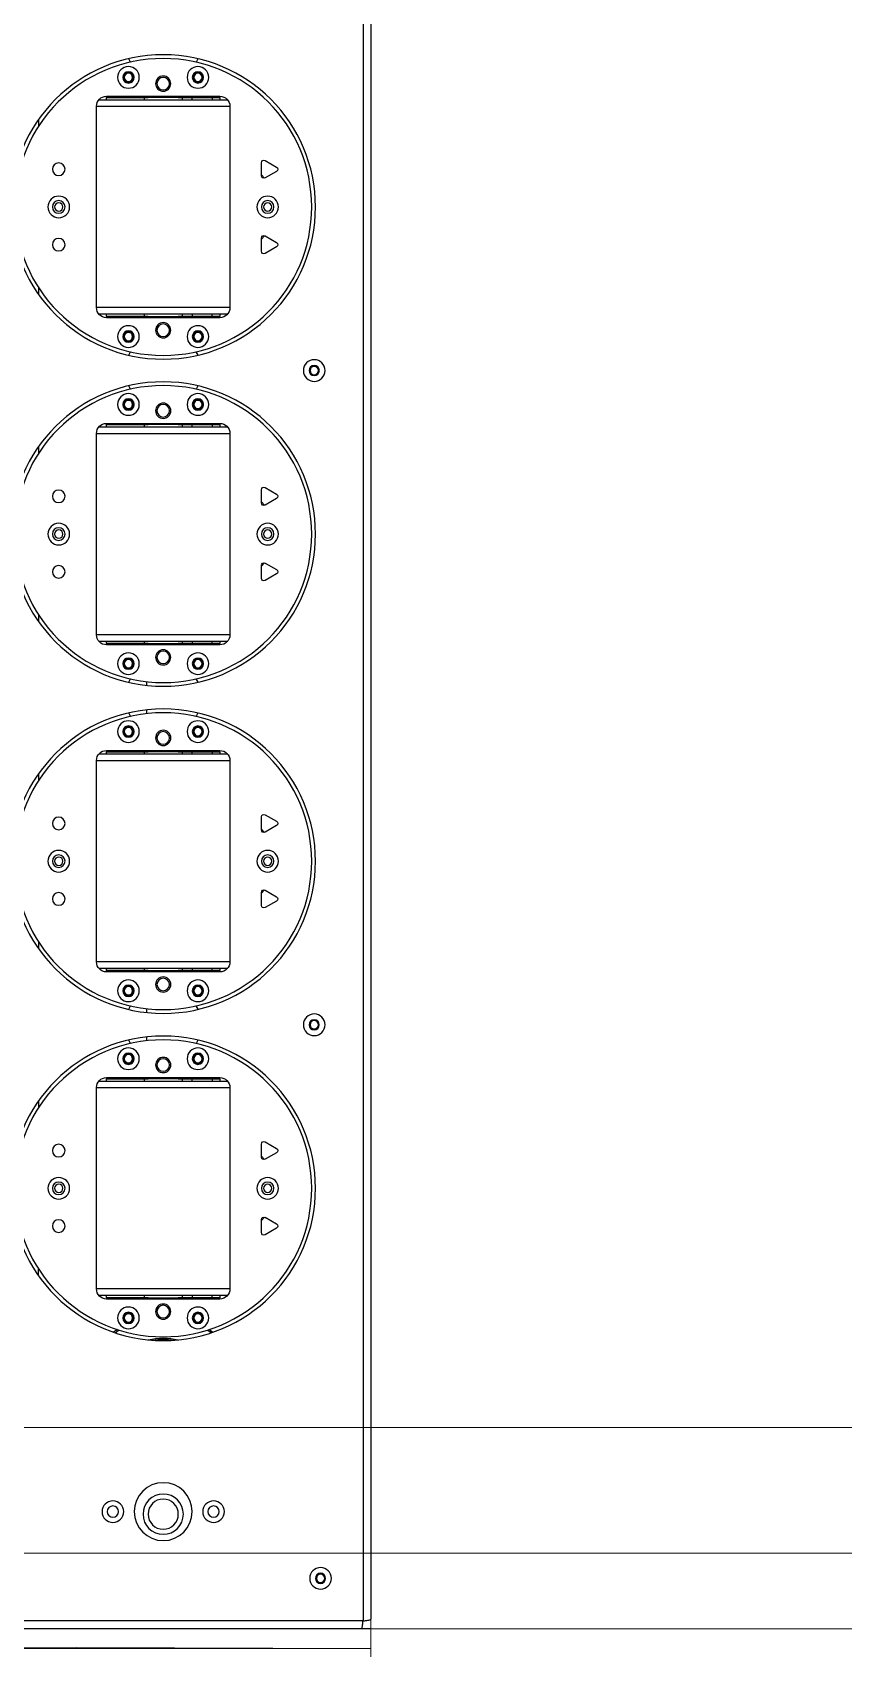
# Model space of a CAD drawing. Header units: millimetres. Extents: x 845401 to 948039, y 511594 to 550263.
# Drawn here: x 901141 to 901463, y 531304 to 531946 of the extents above; entities that cross this region are included whole.
import ezdxf

# ---------------------------------------------------------------- set-up
doc = ezdxf.new("R2010")
doc.units = ezdxf.units.MM
doc.layers.add('00', color=7, linetype='Continuous')
doc.layers.add('A-剖-0.10mm.......SECT-L01', color=255, linetype='Continuous', lineweight=18)
doc.layers.add('物流设备', color=7, linetype='Continuous', lineweight=5)

# ---------------------------------------------------------------- blocks, each defined once
blk = doc.blocks.new('*U100544')
at = {"color": 1}
blk.add_lwpolyline([(0, -630), (4173.78, -630), (4173.78, 630), (0, 630)], close=True, dxfattribs=at)
at = {"color": 4}
blk.add_lwpolyline([(0, -600), (4173.78, -600), (4173.78, 600), (0, 600)], close=True, dxfattribs=at)
for tag, p in [('设备编号', (485.24, 55.29)), ('设备高度', (489.75, -155.56))]:
    blk.add_attdef(tag, p, '', height=100)
at = {"flags": 1}
blk.add_attdef('设备类型', (14286.52, -37.08), '', height=100, dxfattribs=at)
blk = doc.blocks.new('1260包胶摆轮')
at = {"color": 7, "linetype": 'Continuous', "lineweight": 25}
for p, q in [((4843148.18, 879146.8), (4841955.59, 879146.8)), ((4843148.78, 879143.7), (4841954.98, 879143.7)), ((4843148.78, 877889.9), (4843148.78, 879143.7)), ((4843151.88, 877890.51), (4843151.88, 879143.09)), ((4843051.26, 879027.94), (4843049.66, 879028.99)), ((4843042.88, 879011.8), (4843042.88, 878931.8)), ((4843043.76, 879014.3), (4843095.01, 879014.3)), ((4843091.88, 879015.8), (4843046.88, 879015.8)), ((4843046.88, 879015.3), (4843046.88, 879015.8)), ((4843061.63, 879015.3), (4843046.88, 879015.3)), ((4843046.88, 879015.3), (4843046.88, 879014.3)), ((4843061.63, 879015.8), (4843061.63, 879015.3)), ((4843062.22, 879015.3), (4843061.63, 879015.3)), ((4843061.88, 879015.3), (4843061.88, 879014.3)), ((4843062.8, 879015.3), (4843062.22, 879015.3)), ((4843063.38, 879015.3), (4843062.8, 879015.3)), ((4843063.38, 879015.8), (4843063.38, 879015.3)), ((4843063.38, 879015.3), (4843075.38, 879015.3)), ((4843075.38, 879015.3), (4843075.38, 879015.8)), ((4843075.97, 879015.3), (4843075.38, 879015.3)), ((4843076.55, 879015.3), (4843075.97, 879015.3)), ((4843077.13, 879015.3), (4843076.55, 879015.3)), ((4843076.88, 879014.3), (4843076.88, 879015.3)), ((4843077.13, 879015.3), (4843077.13, 879015.8)), ((4843091.88, 879015.3), (4843077.13, 879015.3)), ((4843080.88, 879014.3), (4843080.88, 879015.3)), ((4843088.88, 879015.3), (4843088.88, 879014.3)), ((4843091.88, 879015.8), (4843091.88, 879015.3)), ((4843091.88, 879014.3), (4843091.88, 879015.3)), ((4843095.88, 878931.8), (4843095.88, 879011.8)), ((4843019.88, 879006.58), (4843019.88, 879003.9)), ((4843108.38, 878989.4), (4843108.38, 878984.2)), ((4843114.38, 878987.66), (4843109.88, 878990.26)), ((4843109.88, 878983.33), (4843114.38, 878985.93)), ((4843109.64, 878983.23), (4843108.38, 878984.54)), ((4843108.38, 878959.05), (4843109.64, 878960.36)), ((4843114.38, 878957.66), (4843109.88, 878960.26)), ((4843108.38, 878959.4), (4843108.38, 878954.2)), ((4843109.88, 878953.33), (4843114.38, 878955.93)), ((4843019.88, 878937.01), (4843019.88, 878939.69)), ((4843095.01, 878929.3), (4843043.76, 878929.3)), ((4843046.88, 878929.3), (4843046.88, 878928.3)), ((4843046.88, 878928.3), (4843061.63, 878928.3)), ((4843046.88, 878927.8), (4843046.88, 878928.3)), ((4843046.88, 878927.8), (4843091.88, 878927.8)), ((4843061.63, 878928.3), (4843061.63, 878927.8)), ((4843061.63, 878928.3), (4843062.22, 878928.3)), ((4843061.88, 878929.3), (4843061.88, 878928.3)), ((4843062.22, 878928.3), (4843062.8, 878928.3)), ((4843062.8, 878928.3), (4843063.38, 878928.3)), ((4843075.38, 878928.3), (4843063.38, 878928.3)), ((4843063.38, 878928.3), (4843063.38, 878927.8)), ((4843075.38, 878927.8), (4843075.38, 878928.3)), ((4843075.38, 878928.3), (4843075.97, 878928.3)), ((4843075.97, 878928.3), (4843076.55, 878928.3)), ((4843076.55, 878928.3), (4843077.13, 878928.3)), ((4843076.88, 878928.3), (4843076.88, 878929.3)), ((4843077.13, 878928.3), (4843091.88, 878928.3)), ((4843077.13, 878927.8), (4843077.13, 878928.3)), ((4843080.88, 878929.3), (4843080.88, 878928.3)), ((4843088.88, 878928.3), (4843088.88, 878929.3)), ((4843091.88, 878928.3), (4843091.88, 878929.3)), ((4843091.88, 878928.3), (4843091.88, 878927.8)), ((4843062.88, 878913.16), (4843062.88, 878911.65)), ((4843062.88, 878901.95), (4843062.88, 878900.44)), ((4843043.76, 878884.3), (4843095.01, 878884.3)), ((4843091.88, 878885.8), (4843046.88, 878885.8)), ((4843046.88, 878885.3), (4843046.88, 878885.8)), ((4843061.63, 878885.3), (4843046.88, 878885.3)), ((4843046.88, 878885.3), (4843046.88, 878884.3)), ((4843061.63, 878885.8), (4843061.63, 878885.3)), ((4843062.22, 878885.3), (4843061.63, 878885.3)), ((4843061.88, 878885.3), (4843061.88, 878884.3)), ((4843062.8, 878885.3), (4843062.22, 878885.3)), ((4843063.38, 878885.3), (4843062.8, 878885.3)), ((4843063.38, 878885.8), (4843063.38, 878885.3)), ((4843063.38, 878885.3), (4843075.38, 878885.3)), ((4843075.38, 878885.3), (4843075.38, 878885.8)), ((4843075.97, 878885.3), (4843075.38, 878885.3)), ((4843076.55, 878885.3), (4843075.97, 878885.3)), ((4843077.13, 878885.3), (4843076.55, 878885.3)), ((4843076.88, 878884.3), (4843076.88, 878885.3)), ((4843077.13, 878885.3), (4843077.13, 878885.8)), ((4843091.88, 878885.3), (4843077.13, 878885.3)), ((4843080.88, 878884.3), (4843080.88, 878885.3)), ((4843088.88, 878885.3), (4843088.88, 878884.3)), ((4843091.88, 878885.8), (4843091.88, 878885.3)), ((4843091.88, 878884.3), (4843091.88, 878885.3)), ((4843019.88, 878873.9), (4843019.88, 878876.58)), ((4843042.88, 878881.8), (4843042.88, 878801.8)), ((4843095.88, 878801.8), (4843095.88, 878881.8)), ((4843108.38, 878859.4), (4843108.38, 878854.2)), ((4843114.38, 878857.66), (4843109.88, 878860.26)), ((4843109.64, 878853.23), (4843108.38, 878854.54)), ((4843109.88, 878853.33), (4843114.38, 878855.93)), ((4843108.38, 878829.05), (4843109.64, 878830.36)), ((4843108.38, 878829.4), (4843108.38, 878824.2)), ((4843114.38, 878827.66), (4843109.88, 878830.26)), ((4843109.88, 878823.33), (4843114.38, 878825.93)), ((4843019.88, 878807.01), (4843019.88, 878809.69)), ((4843095.01, 878799.3), (4843043.76, 878799.3)), ((4843046.88, 878799.3), (4843046.88, 878798.3)), ((4843061.88, 878799.3), (4843061.88, 878798.3)), ((4843076.88, 878798.3), (4843076.88, 878799.3)), ((4843080.88, 878799.3), (4843080.88, 878798.3)), ((4843088.88, 878798.3), (4843088.88, 878799.3)), ((4843091.88, 878798.3), (4843091.88, 878799.3)), ((4843046.88, 878798.3), (4843061.63, 878798.3)), ((4843046.88, 878797.8), (4843046.88, 878798.3)), ((4843046.88, 878797.8), (4843091.88, 878797.8)), ((4843061.63, 878798.3), (4843061.63, 878797.8)), ((4843061.63, 878798.3), (4843062.22, 878798.3)), ((4843062.22, 878798.3), (4843062.8, 878798.3)), ((4843062.8, 878798.3), (4843063.38, 878798.3)), ((4843075.38, 878798.3), (4843063.38, 878798.3)), ((4843063.38, 878798.3), (4843063.38, 878797.8)), ((4843075.38, 878797.8), (4843075.38, 878798.3)), ((4843075.38, 878798.3), (4843075.97, 878798.3)), ((4843075.97, 878798.3), (4843076.55, 878798.3)), ((4843076.55, 878798.3), (4843077.13, 878798.3)), ((4843077.13, 878797.8), (4843077.13, 878798.3)), ((4843077.13, 878798.3), (4843091.88, 878798.3)), ((4843091.88, 878798.3), (4843091.88, 878797.8)), ((4843062.88, 878783.16), (4843062.88, 878781.65)), ((4843062.88, 878771.95), (4843062.88, 878770.44)), ((4843043.76, 878754.3), (4843095.01, 878754.3)), ((4843091.88, 878755.8), (4843046.88, 878755.8)), ((4843046.88, 878755.3), (4843046.88, 878755.8)), ((4843061.63, 878755.3), (4843046.88, 878755.3)), ((4843046.88, 878755.3), (4843046.88, 878754.3)), ((4843061.63, 878755.8), (4843061.63, 878755.3)), ((4843062.22, 878755.3), (4843061.63, 878755.3)), ((4843061.88, 878755.3), (4843061.88, 878754.3)), ((4843062.8, 878755.3), (4843062.22, 878755.3)), ((4843063.38, 878755.3), (4843062.8, 878755.3)), ((4843063.38, 878755.8), (4843063.38, 878755.3)), ((4843063.38, 878755.3), (4843075.38, 878755.3)), ((4843075.38, 878755.3), (4843075.38, 878755.8)), ((4843075.97, 878755.3), (4843075.38, 878755.3)), ((4843076.55, 878755.3), (4843075.97, 878755.3)), ((4843077.13, 878755.3), (4843076.55, 878755.3)), ((4843076.88, 878754.3), (4843076.88, 878755.3)), ((4843077.13, 878755.3), (4843077.13, 878755.8)), ((4843091.88, 878755.3), (4843077.13, 878755.3)), ((4843080.88, 878754.3), (4843080.88, 878755.3)), ((4843088.88, 878755.3), (4843088.88, 878754.3)), ((4843091.88, 878755.8), (4843091.88, 878755.3)), ((4843091.88, 878754.3), (4843091.88, 878755.3)), ((4843042.88, 878751.8), (4843042.88, 878671.8)), ((4843095.88, 878671.8), (4843095.88, 878751.8)), ((4843019.88, 878743.9), (4843019.88, 878746.58)), ((4843108.38, 878729.4), (4843108.38, 878724.2)), ((4843114.38, 878727.66), (4843109.88, 878730.26)), ((4843109.64, 878723.23), (4843108.38, 878724.54)), ((4843109.88, 878723.33), (4843114.38, 878725.93)), ((4843108.38, 878699.05), (4843109.64, 878700.36)), ((4843108.38, 878699.4), (4843108.38, 878694.2)), ((4843114.38, 878697.66), (4843109.88, 878700.26)), ((4843109.88, 878693.33), (4843114.38, 878695.93)), ((4843019.88, 878677.01), (4843019.88, 878679.69)), ((4843095.01, 878669.3), (4843043.76, 878669.3)), ((4843046.88, 878669.3), (4843046.88, 878668.3)), ((4843046.88, 878667.8), (4843046.88, 878668.3)), ((4843046.88, 878668.3), (4843061.63, 878668.3)), ((4843046.88, 878667.8), (4843091.88, 878667.8)), ((4843061.63, 878668.3), (4843061.63, 878667.8)), ((4843061.63, 878668.3), (4843062.22, 878668.3)), ((4843061.88, 878669.3), (4843061.88, 878668.3)), ((4843062.22, 878668.3), (4843062.8, 878668.3)), ((4843062.8, 878668.3), (4843063.38, 878668.3)), ((4843075.38, 878668.3), (4843063.38, 878668.3)), ((4843063.38, 878668.3), (4843063.38, 878667.8)), ((4843075.38, 878667.8), (4843075.38, 878668.3)), ((4843075.38, 878668.3), (4843075.97, 878668.3)), ((4843075.97, 878668.3), (4843076.55, 878668.3)), ((4843076.55, 878668.3), (4843077.13, 878668.3)), ((4843076.88, 878668.3), (4843076.88, 878669.3)), ((4843077.13, 878668.3), (4843091.88, 878668.3)), ((4843077.13, 878667.8), (4843077.13, 878668.3)), ((4843080.88, 878669.3), (4843080.88, 878668.3)), ((4843088.88, 878668.3), (4843088.88, 878669.3)), ((4843091.88, 878668.3), (4843091.88, 878669.3)), ((4843091.88, 878668.3), (4843091.88, 878667.8)), ((4843091.88, 878625.8), (4843046.88, 878625.8)), ((4843046.88, 878625.3), (4843046.88, 878625.8)), ((4843061.63, 878625.8), (4843061.63, 878625.3)), ((4843063.38, 878625.8), (4843063.38, 878625.3)), ((4843075.38, 878625.3), (4843075.38, 878625.8)), ((4843077.13, 878625.3), (4843077.13, 878625.8)), ((4843091.88, 878625.8), (4843091.88, 878625.3)), ((4843042.88, 878621.8), (4843042.88, 878541.8)), ((4843043.76, 878624.3), (4843095.01, 878624.3)), ((4843061.63, 878625.3), (4843046.88, 878625.3)), ((4843046.88, 878625.3), (4843046.88, 878624.3)), ((4843062.22, 878625.3), (4843061.63, 878625.3)), ((4843061.88, 878625.3), (4843061.88, 878624.3)), ((4843062.8, 878625.3), (4843062.22, 878625.3)), ((4843063.38, 878625.3), (4843062.8, 878625.3)), ((4843063.38, 878625.3), (4843075.38, 878625.3)), ((4843075.97, 878625.3), (4843075.38, 878625.3)), ((4843076.55, 878625.3), (4843075.97, 878625.3)), ((4843077.13, 878625.3), (4843076.55, 878625.3)), ((4843076.88, 878624.3), (4843076.88, 878625.3)), ((4843091.88, 878625.3), (4843077.13, 878625.3)), ((4843080.88, 878624.3), (4843080.88, 878625.3)), ((4843088.88, 878625.3), (4843088.88, 878624.3)), ((4843091.88, 878624.3), (4843091.88, 878625.3)), ((4843095.88, 878541.8), (4843095.88, 878621.8)), ((4843019.88, 878613.9), (4843019.88, 878616.58)), ((4843114.38, 878597.66), (4843109.88, 878600.26)), ((4843108.38, 878599.4), (4843108.38, 878594.2)), ((4843109.64, 878593.23), (4843108.38, 878594.54)), ((4843109.88, 878593.33), (4843114.38, 878595.93)), ((4843108.38, 878569.05), (4843109.64, 878570.36)), ((4843108.38, 878569.4), (4843108.38, 878564.2)), ((4843114.38, 878567.66), (4843109.88, 878570.26)), ((4843109.88, 878563.33), (4843114.38, 878565.93)), ((4843019.88, 878547.01), (4843019.88, 878549.69)), ((4843095.01, 878539.3), (4843043.76, 878539.3)), ((4843046.88, 878539.3), (4843046.88, 878538.3)), ((4843046.88, 878537.8), (4843046.88, 878538.3)), ((4843046.88, 878538.3), (4843061.63, 878538.3)), ((4843046.88, 878537.8), (4843091.88, 878537.8)), ((4843061.63, 878538.3), (4843061.63, 878537.8)), ((4843061.63, 878538.3), (4843062.22, 878538.3)), ((4843061.88, 878539.3), (4843061.88, 878538.3)), ((4843062.22, 878538.3), (4843062.8, 878538.3)), ((4843062.8, 878538.3), (4843063.38, 878538.3)), ((4843075.38, 878538.3), (4843063.38, 878538.3)), ((4843063.38, 878538.3), (4843063.38, 878537.8)), ((4843075.38, 878537.8), (4843075.38, 878538.3)), ((4843075.38, 878538.3), (4843075.97, 878538.3)), ((4843075.97, 878538.3), (4843076.55, 878538.3)), ((4843076.55, 878538.3), (4843077.13, 878538.3)), ((4843076.88, 878538.3), (4843076.88, 878539.3)), ((4843077.13, 878538.3), (4843091.88, 878538.3)), ((4843077.13, 878537.8), (4843077.13, 878538.3)), ((4843080.88, 878539.3), (4843080.88, 878538.3)), ((4843088.88, 878538.3), (4843088.88, 878539.3)), ((4843091.88, 878538.3), (4843091.88, 878539.3)), ((4843091.88, 878538.3), (4843091.88, 878537.8))]:
    blk.add_line(p, q, dxfattribs=at)
at = {"color": 8, "linetype": 'Continuous', "lineweight": 25}
for p, q in [((4843095.88, 879011.8), (4843042.88, 879011.8)), ((4843062.22, 879015.8), (4843062.22, 879015.3)), ((4843062.8, 879015.3), (4843062.8, 879015.8)), ((4843075.97, 879015.8), (4843075.97, 879015.3)), ((4843076.55, 879015.3), (4843076.55, 879015.8)), ((4843042.88, 878931.8), (4843095.88, 878931.8)), ((4843062.22, 878928.3), (4843062.22, 878927.8)), ((4843062.8, 878927.8), (4843062.8, 878928.3)), ((4843075.97, 878928.3), (4843075.97, 878927.8)), ((4843076.55, 878927.8), (4843076.55, 878928.3)), ((4843062.22, 878885.8), (4843062.22, 878885.3)), ((4843062.8, 878885.3), (4843062.8, 878885.8)), ((4843075.97, 878885.8), (4843075.97, 878885.3)), ((4843076.55, 878885.3), (4843076.55, 878885.8)), ((4843095.88, 878881.8), (4843042.88, 878881.8)), ((4843042.88, 878801.8), (4843095.88, 878801.8)), ((4843062.22, 878798.3), (4843062.22, 878797.8)), ((4843062.8, 878797.8), (4843062.8, 878798.3)), ((4843075.97, 878798.3), (4843075.97, 878797.8)), ((4843076.55, 878797.8), (4843076.55, 878798.3)), ((4843062.22, 878755.8), (4843062.22, 878755.3)), ((4843062.8, 878755.3), (4843062.8, 878755.8)), ((4843075.97, 878755.8), (4843075.97, 878755.3)), ((4843076.55, 878755.3), (4843076.55, 878755.8)), ((4843095.88, 878751.8), (4843042.88, 878751.8)), ((4843042.88, 878671.8), (4843095.88, 878671.8)), ((4843062.22, 878668.3), (4843062.22, 878667.8)), ((4843062.8, 878667.8), (4843062.8, 878668.3)), ((4843075.97, 878668.3), (4843075.97, 878667.8)), ((4843076.55, 878667.8), (4843076.55, 878668.3)), ((4843062.22, 878625.8), (4843062.22, 878625.3)), ((4843062.8, 878625.3), (4843062.8, 878625.8)), ((4843075.97, 878625.8), (4843075.97, 878625.3)), ((4843076.55, 878625.3), (4843076.55, 878625.8)), ((4843095.88, 878621.8), (4843042.88, 878621.8)), ((4843042.88, 878541.8), (4843095.88, 878541.8)), ((4843062.22, 878538.3), (4843062.22, 878537.8)), ((4843062.8, 878537.8), (4843062.8, 878538.3)), ((4843075.97, 878538.3), (4843075.97, 878537.8)), ((4843076.55, 878537.8), (4843076.55, 878538.3))]:
    blk.add_line(p, q, dxfattribs=at)
at = {"color": 7, "linetype": 'Continuous', "lineweight": 25, "flags": 128}
for points in [[(4843050.25, 879029.19), (4843051.51, 879028.37), (4843051.89, 879028.14)], [(4843086.88, 879028.14), (4843088, 879028.85), (4843088.52, 879029.19)], [(4843089.11, 879028.99), (4843088.61, 879028.65), (4843087.51, 879027.94)], [(4843056.37, 878914.25), (4843056.21, 878913.96), (4843055.67, 878912.87)], [(4843083.1, 878912.87), (4843082.56, 878913.96), (4843082.4, 878914.25)], [(4843055.67, 878900.72), (4843055.7, 878900.66), (4843056.37, 878899.34)], [(4843082.4, 878899.34), (4843083.07, 878900.66), (4843083.1, 878900.72)], [(4843056.37, 878784.25), (4843056.21, 878783.96), (4843055.67, 878782.87)], [(4843083.1, 878782.87), (4843082.56, 878783.96), (4843082.4, 878784.25)], [(4843055.67, 878770.72), (4843055.7, 878770.66), (4843056.37, 878769.34)], [(4843082.4, 878769.34), (4843083.07, 878770.66), (4843083.1, 878770.72)], [(4843056.37, 878654.25), (4843056.21, 878653.96), (4843055.67, 878652.87)], [(4843083.1, 878652.87), (4843082.56, 878653.96), (4843082.4, 878654.25)], [(4843055.67, 878640.72), (4843055.7, 878640.66), (4843056.37, 878639.34)], [(4843082.4, 878639.34), (4843083.07, 878640.66), (4843083.1, 878640.72)], [(4843056.37, 878524.25), (4843056.21, 878523.96), (4843055.67, 878522.87)], [(4843083.1, 878522.87), (4843082.56, 878523.96), (4843082.4, 878524.25)]]:
    blk.add_lwpolyline(points, dxfattribs=at)
at = {"color": 7, "linetype": 'Continuous', "lineweight": 25}
for centre, radius in [((4843131.88, 879126.8), 4.3), ((4843131.88, 879126.8), 2.03), ((4843131.88, 879126.8), 1.65), ((4843069.38, 879100.3), 11.5), ((4843069.38, 879101.3), 8), ((4843049.38, 879100.3), 4.3), ((4843049.38, 879100.3), 2.25), ((4843069.38, 879101.3), 6), ((4843089.38, 879100.3), 4.3), ((4843089.38, 879100.3), 2.25), ((4843069.38, 878971.8), 60.5), ((4843069.38, 878971.8), 59), ((4843055.58, 879023.3), 4.3), ((4843055.58, 879023.3), 2.25), ((4843055.58, 879023.3), 2.03), ((4843055.58, 879023.3), 1.65), ((4843083.18, 879023.3), 4.3), ((4843083.18, 879023.3), 2.25), ((4843083.18, 879023.3), 2.03), ((4843083.18, 879023.3), 1.65), ((4843069.38, 879020.8), 3.02), ((4843069.38, 879020.8), 2.5), ((4843027.88, 878986.8), 2.5), ((4843027.88, 878971.8), 4.3), ((4843027.88, 878971.8), 2.5), ((4843027.88, 878971.8), 1.65), ((4843110.88, 878971.8), 4.3), ((4843110.88, 878971.8), 2.5), ((4843110.88, 878971.8), 1.65), ((4843027.88, 878956.8), 2.5), ((4843055.58, 878920.3), 4.3), ((4843055.58, 878920.3), 2.25), ((4843055.58, 878920.3), 2.03), ((4843055.58, 878920.3), 1.65), ((4843069.38, 878922.8), 3.03), ((4843069.38, 878922.8), 2.5), ((4843083.18, 878920.3), 4.3), ((4843083.18, 878920.3), 2.25), ((4843083.18, 878920.3), 2.03), ((4843083.18, 878920.3), 1.65), ((4843129.38, 878906.8), 4.3), ((4843129.38, 878906.8), 2.02), ((4843129.38, 878906.8), 1.65), ((4843069.38, 878841.8), 60.5), ((4843069.38, 878841.8), 59), ((4843055.58, 878893.3), 4.3), ((4843055.58, 878893.3), 2.25), ((4843083.18, 878893.3), 4.3), ((4843083.18, 878893.3), 2.25), ((4843055.58, 878893.3), 2.03), ((4843055.58, 878893.3), 1.65), ((4843069.38, 878890.8), 3.03), ((4843069.38, 878890.8), 2.5), ((4843083.18, 878893.3), 2.03), ((4843083.18, 878893.3), 1.65), ((4843027.88, 878856.8), 2.5), ((4843027.88, 878841.8), 4.3), ((4843027.88, 878841.8), 2.5), ((4843110.88, 878841.8), 4.3), ((4843110.88, 878841.8), 2.5), ((4843027.88, 878841.8), 1.65), ((4843110.88, 878841.8), 1.65), ((4843027.88, 878826.8), 2.5), ((4843055.58, 878790.3), 4.3), ((4843069.38, 878792.8), 3.03), ((4843069.38, 878792.8), 2.5), ((4843083.18, 878790.3), 4.3), ((4843055.58, 878790.3), 2.25), ((4843055.58, 878790.3), 2.03), ((4843055.58, 878790.3), 1.65), ((4843083.18, 878790.3), 2.25), ((4843083.18, 878790.3), 2.03), ((4843083.18, 878790.3), 1.65), ((4843069.38, 878711.8), 60.5), ((4843069.38, 878711.8), 59), ((4843055.58, 878763.3), 4.3), ((4843083.18, 878763.3), 4.3), ((4843055.58, 878763.3), 2.25), ((4843055.58, 878763.3), 2.03), ((4843055.58, 878763.3), 1.65), ((4843069.38, 878760.8), 3.02), ((4843069.38, 878760.8), 2.5), ((4843083.18, 878763.3), 2.25), ((4843083.18, 878763.3), 2.03), ((4843083.18, 878763.3), 1.65), ((4843027.88, 878726.8), 2.5), ((4843027.88, 878711.8), 4.3), ((4843110.88, 878711.8), 4.3), ((4843027.88, 878711.8), 2.5), ((4843027.88, 878711.8), 1.65), ((4843110.88, 878711.8), 2.5), ((4843110.88, 878711.8), 1.65), ((4843027.88, 878696.8), 2.5), ((4843055.58, 878660.3), 4.3), ((4843069.38, 878662.8), 3.03), ((4843069.38, 878662.8), 2.5), ((4843083.18, 878660.3), 4.3), ((4843055.58, 878660.3), 2.25), ((4843055.58, 878660.3), 2.03), ((4843055.58, 878660.3), 1.65), ((4843083.18, 878660.3), 2.25), ((4843083.18, 878660.3), 2.03), ((4843083.18, 878660.3), 1.65), ((4843129.38, 878646.8), 4.3), ((4843129.38, 878646.8), 2.03), ((4843129.38, 878646.8), 1.65), ((4843069.38, 878581.8), 60.5), ((4843069.38, 878581.8), 59), ((4843055.58, 878633.3), 4.3), ((4843055.58, 878633.3), 2.25), ((4843055.58, 878633.3), 2.03), ((4843055.58, 878633.3), 1.65), ((4843069.38, 878630.8), 3.02), ((4843069.38, 878630.8), 2.5), ((4843083.18, 878633.3), 4.3), ((4843083.18, 878633.3), 2.25), ((4843083.18, 878633.3), 2.03), ((4843083.18, 878633.3), 1.65), ((4843027.88, 878596.8), 2.5), ((4843027.88, 878581.8), 4.3), ((4843027.88, 878581.8), 2.5), ((4843027.88, 878581.8), 1.65), ((4843110.88, 878581.8), 4.3), ((4843110.88, 878581.8), 2.5), ((4843110.88, 878581.8), 1.65), ((4843027.88, 878566.8), 2.5), ((4843069.38, 878532.8), 3.02), ((4843055.58, 878530.3), 4.3), ((4843055.58, 878530.3), 2.25), ((4843055.58, 878530.3), 2.03), ((4843055.58, 878530.3), 1.65), ((4843069.38, 878532.8), 2.5), ((4843083.18, 878530.3), 4.3), ((4843083.18, 878530.3), 2.25), ((4843083.18, 878530.3), 2.03), ((4843083.18, 878530.3), 1.65)]:
    blk.add_circle(centre, radius, dxfattribs=at)
for centre, radius, start, end in [((4843069.38, 879057.3), 26, 256.65787, 283.34213), ((4843069.38, 879057.3), 25.5, 260.46437, 279.53563), ((4843046.88, 879011.8), 4, 90, 180), ((4843091.88, 879011.8), 4, 0, 90), ((4843109.38, 878989.4), 1, 60, 180), ((4843113.88, 878986.8), 1, 300, 60), ((4843109.38, 878984.2), 1, 180, 300), ((4843109.38, 878959.4), 1, 60, 180), ((4843109.38, 878954.2), 1, 180, 300), ((4843113.88, 878956.8), 1, 300, 60), ((4843046.88, 878931.8), 4, 180, 270), ((4843091.88, 878931.8), 4, 270, 0), ((4843046.88, 878881.8), 4, 90, 180), ((4843091.88, 878881.8), 4, 0, 90), ((4843109.38, 878859.4), 1, 60, 180), ((4843113.88, 878856.8), 1, 300, 60), ((4843109.38, 878854.2), 1, 180, 300), ((4843109.38, 878829.4), 1, 60, 180), ((4843113.88, 878826.8), 1, 300, 60), ((4843109.38, 878824.2), 1, 180, 300), ((4843046.88, 878801.8), 4, 180, 270), ((4843091.88, 878801.8), 4, 270, 0), ((4843046.88, 878751.8), 4, 90, 180), ((4843091.88, 878751.8), 4, 0, 90), ((4843109.38, 878729.4), 1, 60, 180), ((4843109.38, 878724.2), 1, 180, 300), ((4843113.88, 878726.8), 1, 300, 60), ((4843109.38, 878699.4), 1, 60, 180), ((4843113.88, 878696.8), 1, 300, 60), ((4843109.38, 878694.2), 1, 180, 300), ((4843046.88, 878671.8), 4, 180, 270), ((4843091.88, 878671.8), 4, 270, 0), ((4843046.88, 878621.8), 4, 90, 180), ((4843091.88, 878621.8), 4, 0, 90), ((4843109.38, 878599.4), 1, 60, 180), ((4843109.38, 878594.2), 1, 180, 300), ((4843113.88, 878596.8), 1, 300, 60), ((4843109.38, 878569.4), 1, 60, 180), ((4843109.38, 878564.2), 1, 180, 300), ((4843113.88, 878566.8), 1, 300, 60), ((4843046.88, 878541.8), 4, 180, 270), ((4843091.88, 878541.8), 4, 270, 0)]:
    blk.add_arc(centre, radius, start, end, dxfattribs=at)
for points in [[(4843148.18, 879146.8), (4843148.22, 879146.76), (4843148.31, 879146.69), (4843148.44, 879146.15), (4843148.57, 879145.35), (4843148.69, 879144.48), (4843148.76, 879143.92), (4843148.78, 879143.7)], [(4843148.78, 879143.7), (4843149.13, 879143.65), (4843149.84, 879143.57), (4843150.77, 879143.44), (4843151.47, 879143.3), (4843151.83, 879143.19), (4843151.87, 879143.12), (4843151.88, 879143.09)]]:
    blk.add_open_spline(points, degree=3, knots=[0, 0, 0, 0, 0.216378, 0.432755, 0.64912, 0.865484, 1, 1, 1, 1], dxfattribs=at)
blk = doc.blocks.new('小盘摆轮加过渡板')
at = {"layer": 'A-剖-0.10mm.......SECT-L01', "color": 4}
for points in [[(735451.26, 342660.57), (734251.26, 342660.57), (734251.26, 341382.62), (735451.26, 341382.62)], [(735451.26, 342650.57), (734251.26, 342650.57), (734251.26, 341390.57), (735451.26, 341390.57)]]:
    blk.add_lwpolyline(points, close=True, dxfattribs=at)
at = {"layer": 'A-剖-0.10mm.......SECT-L01', "color": 1, "xscale": -1, "rotation": 180}
blk.add_blockref('1260包胶摆轮', (-4107700.62, 1220537.36), dxfattribs=at)
blk = doc.blocks.new('C线')
at = {"layer": 'A-剖-0.10mm.......SECT-L01', "color": 2}
blk.add_lwpolyline([(983151.15, 469705.2), (980845.08, 469705.17), (980845.08, 470149.53), (983145.18, 470141.61)], close=True, dxfattribs=at)
blk.add_blockref('小盘摆轮加过渡板', (247693.92, 128758.97))
at = {"layer": '物流设备', "color": 0, "xscale": -1}
blk.add_blockref('*U100544', (985444.96, 470779.53, 25.38), dxfattribs=at)
blk = doc.blocks.new('BC线平台')
at = {"layer": 'A-剖-0.10mm.......SECT-L01', "color": 2, "elevation": 0.98}
blk.add_lwpolyline([(776874.46, 363350.44), (808174.13, 363350.44), (808174.13, 363250.44), (776874.46, 363250.44)], close=True, dxfattribs=at)

msp = doc.modelspace()

# ---------------------------------------------------------------- block references
at = {"layer": '00'}
for name, p in [('BC线平台', (120688.34, 168041.31, -0.98)), ('C线', (-81869.83, 61162.22))]:
    msp.add_blockref(name, p, dxfattribs=at)

doc.saveas('drawing.dxf')
